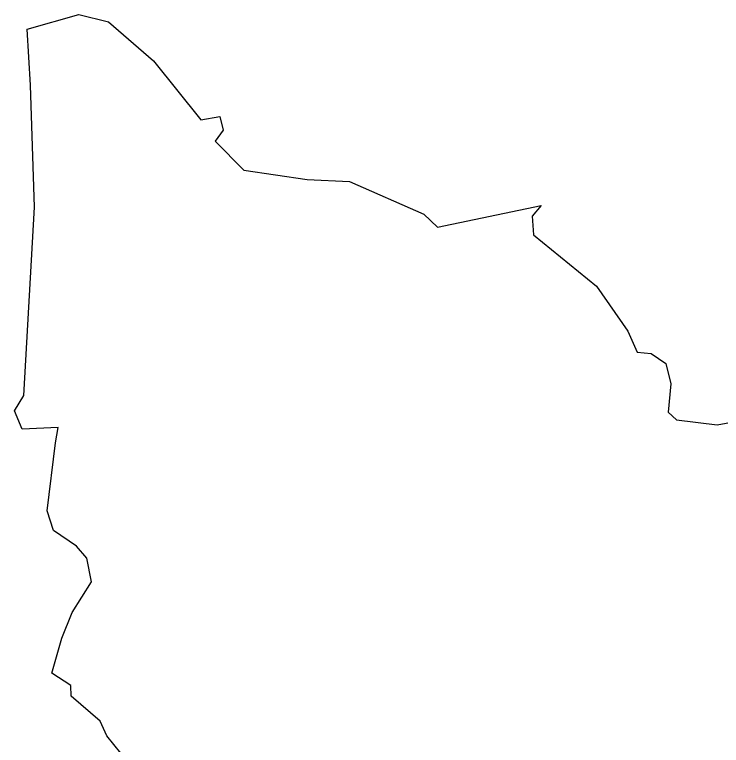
# Model space of a CAD drawing. Header units: metres. Extents: x 310882 to 315750, y 1906255 to 1910693.
# Drawn here: x 311513 to 313438, y 1908702 to 1910693 of the extents above; entities that cross this region are included whole.
import ezdxf

# ---------------------------------------------------------------- set-up
doc = ezdxf.new("R2010")
doc.units = ezdxf.units.M
doc.layers.add('village', color=3, linetype='Continuous')

msp = doc.modelspace()

# ---------------------------------------------------------------- linework, layer by layer
at = {"layer": 'village', "color": 3, "true_color": 0x00ff00}
msp.add_polyline3d([(311897.9, 1908562.9, 0), (311764.5, 1908728.7, 0), (311746.6, 1908768.1, 0), (311667, 1908836.7, 0), (311666.3, 1908865.4, 0), (311614.8, 1908898.7, 0), (311641.9, 1908994.4, 0), (311670.3, 1909064.1, 0), (311722.5, 1909148, 0), (311709.8, 1909212, 0), (311682, 1909244.9, 0), (311619.2, 1909288, 0), (311601.7, 1909341.6, 0), (311624.5, 1909526.1, 0), (311632.2, 1909568, 0), (311534.3, 1909563.9, 0), (311513.4, 1909613.5, 0), (311538.3, 1909655.6, 0), (311567.5, 1910168.1, 0), (311556.4, 1910500, 0), (311547.8, 1910653, 0), (311688.5, 1910692.6, 0), (311769.2, 1910672.5, 0), (311891.8, 1910566.9, 0), (312020.5, 1910406.4, 0), (312072.2, 1910415.4, 0), (312080.8, 1910378.3, 0), (312059.5, 1910348.2, 0), (312137.2, 1910268.6, 0), (312309.5, 1910243.4, 0), (312425.2, 1910237.8, 0), (312627.8, 1910148.7, 0), (312665, 1910113.8, 0), (312947.2, 1910173, 0), (312922.1, 1910143.9, 0), (312926, 1910093.1, 0), (313097.9, 1909953, 0), (313182.6, 1909830.6, 0), (313207.9, 1909773.6, 0), (313246.6, 1909769.6, 0), (313286.7, 1909742.6, 0), (313300.3, 1909687.2, 0), (313292.4, 1909609.6, 0), (313315.4, 1909589.2, 0), (313425.8, 1909575.1, 0), (313475.1, 1909584.1, 0)], dxfattribs=at)

doc.saveas('drawing.dxf')
